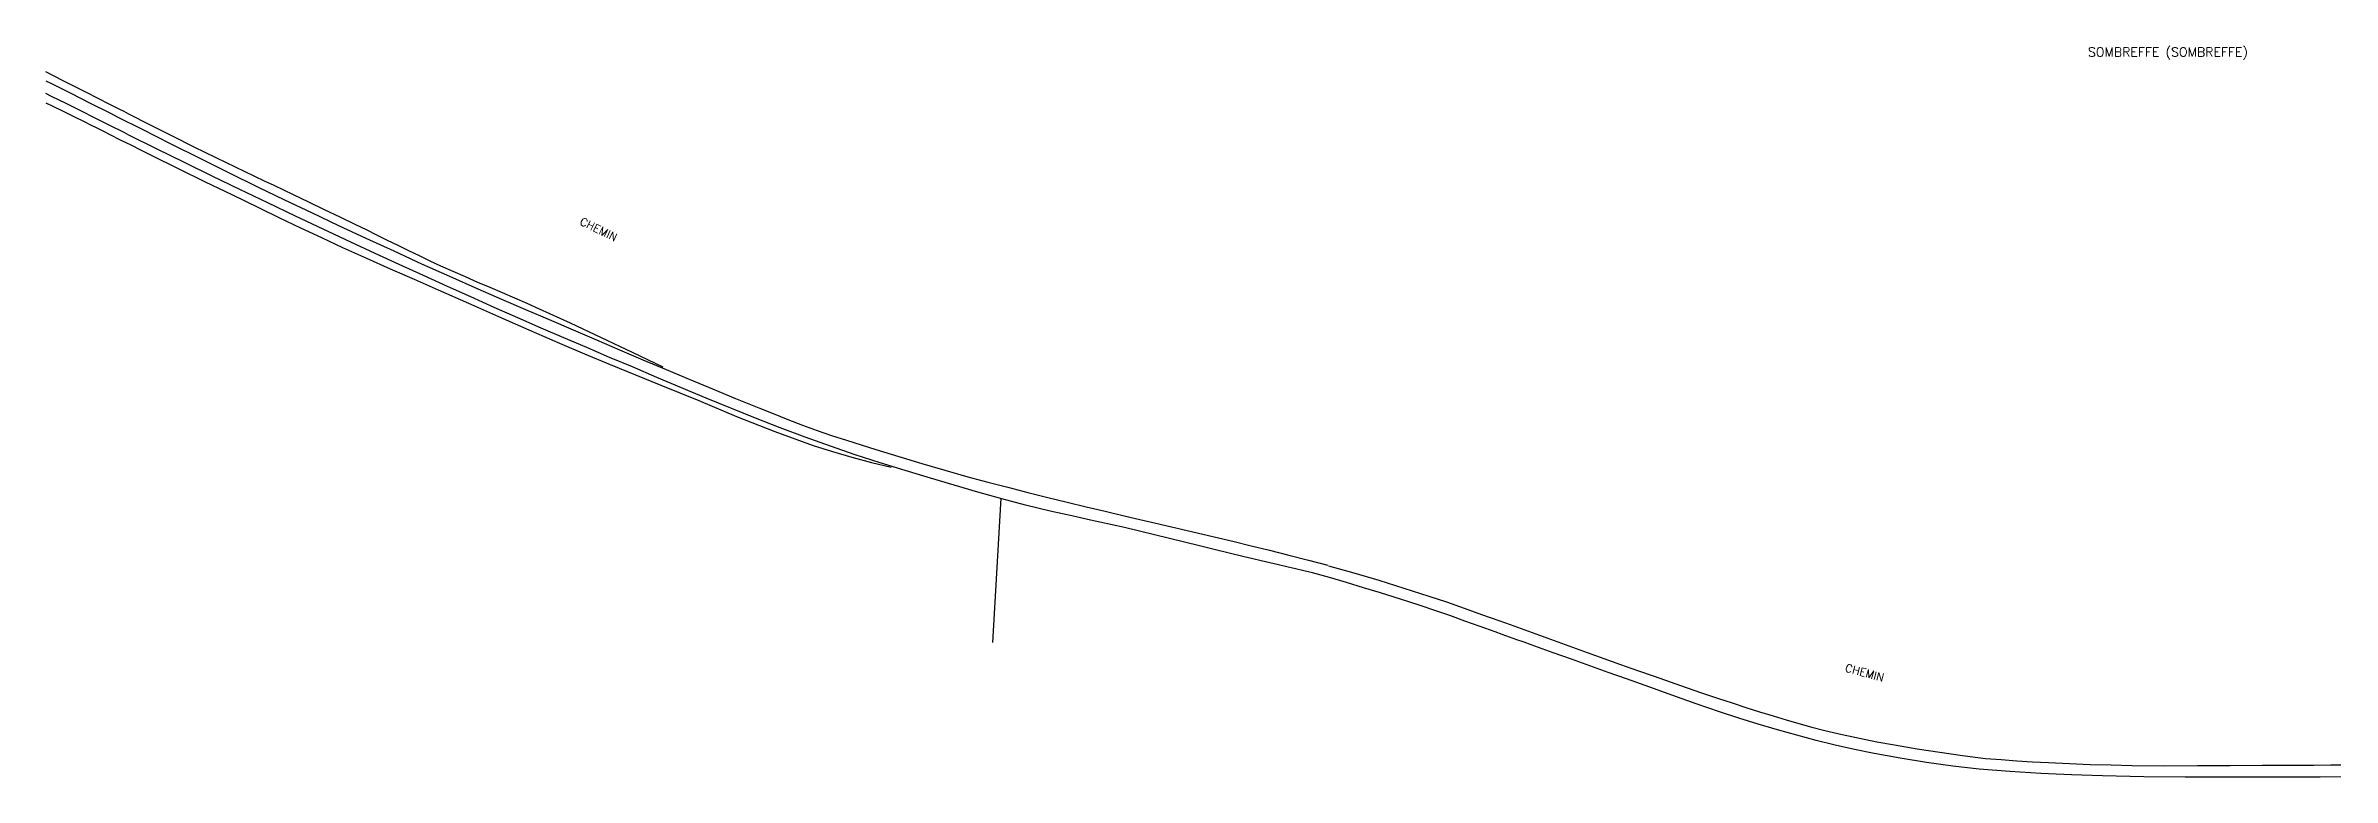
# Model space of a CAD drawing. Header units: millimetres. Extents: x 167000 to 168000, y 138175 to 139000.
# Drawn here: x 167000 to 167500, y 138328 to 138488 of the extents above; entities that cross this region are included whole.
import ezdxf
from ezdxf.enums import TextEntityAlignment as Align

# ---------------------------------------------------------------- set-up
doc = ezdxf.new("R2010")
doc.units = ezdxf.units.MM
for name, color, linetype in [('W0071', 7, 'CONTINUOUS'), ('W0211', 2, 'CONTINUOUS'), ('W0330', 7, 'CONTINUOUS'), ('W0980', 7, 'CONTINUOUS'), ('W0989', 7, 'CONTINUOUS')]:
    doc.layers.add(name, color=color, linetype=linetype)
doc.styles.get("Standard").update_dxf_attribs({"font": 'romans.shx', "width": 0.85})

msp = doc.modelspace()

# ---------------------------------------------------------------- linework, layer by layer
at = {"layer": 'W0071'}
for points in [[(167000, 138480.06), (167001.23, 138479.45), (167005.49, 138477.31), (167009.75, 138475.16), (167014, 138473.01)], [(167014, 138470.27), (167010.82, 138471.87), (167007.65, 138473.46), (167004.47, 138475.05), (167001.28, 138476.62), (167000, 138477.23)], [(167014, 138473.01), (167015.77, 138472.11), (167017.54, 138471.21), (167019.32, 138470.32), (167021.09, 138469.43), (167027.38, 138466.27), (167033.67, 138463.11), (167039.97, 138459.97), (167046.28, 138456.87), (167052.19, 138454.03), (167058.12, 138451.21), (167064.05, 138448.43), (167070, 138445.66), (167076.1, 138442.85), (167082.21, 138440.05), (167088.34, 138437.29), (167094.48, 138434.55), (167099.68, 138432.28), (167104.9, 138430.05), (167110.13, 138427.83), (167115.35, 138425.6), (167120.43, 138423.42), (167125.52, 138421.23), (167130.61, 138419.05), (167135.7, 138416.9), (167140.75, 138414.78), (167145.8, 138412.67), (167150.87, 138410.59), (167155.94, 138408.53), (167159.11, 138407.26), (167162.29, 138405.99), (167165.48, 138404.76), (167168.69, 138403.58), (167171.89, 138402.48), (167175.11, 138401.44), (167178.34, 138400.43), (167181.57, 138399.43), (167186.58, 138397.89), (167191.59, 138396.38), (167196.62, 138394.9), (167201.66, 138393.47), (167206.03, 138392.29), (167210.41, 138391.15), (167214.8, 138390.03), (167219.19, 138388.94), (167223.36, 138387.91), (167227.54, 138386.92), (167231.72, 138385.93), (167235.89, 138384.94), (167239.32, 138384.12), (167242.76, 138383.32), (167246.19, 138382.51), (167249.62, 138381.71), (167253.05, 138380.9), (167256.48, 138380.09), (167259.91, 138379.27), (167263.34, 138378.44), (167267.62, 138377.38), (167271.89, 138376.31), (167276.17, 138375.22), (167280.43, 138374.12)], [(167422.83, 138329.51), (167417.07, 138330.19), (167411.32, 138330.99), (167405.59, 138331.9), (167399.88, 138332.94), (167395.62, 138333.82), (167391.39, 138334.79), (167387.18, 138335.83), (167382.98, 138336.94), (167378.73, 138338.13), (167374.51, 138339.39), (167370.3, 138340.71), (167366.1, 138342.07), (167360.98, 138343.8), (167355.89, 138345.61), (167350.81, 138347.45), (167345.72, 138349.28), (167341.7, 138350.7), (167337.69, 138352.13), (167333.67, 138353.56), (167329.66, 138354.99), (167328.07, 138355.56), (167326.49, 138356.13), (167324.9, 138356.7), (167323.32, 138357.27), (167321.73, 138357.84), (167320.15, 138358.42), (167318.56, 138358.99), (167316.98, 138359.55), (167313.69, 138360.74), (167310.4, 138361.92), (167307.11, 138363.1), (167303.81, 138364.24), (167300.84, 138365.23), (167297.87, 138366.19), (167294.9, 138367.14), (167291.91, 138368.06), (167288.2, 138369.2), (167284.49, 138370.32), (167280.77, 138371.4), (167277.02, 138372.43), (167275.17, 138372.91), (167273.32, 138373.36), (167271.45, 138373.8), (167269.59, 138374.23), (167267.73, 138374.65), (167265.86, 138375.07), (167264, 138375.5), (167262.14, 138375.94), (167258.86, 138376.73), (167255.58, 138377.53), (167252.31, 138378.34), (167249.03, 138379.15), (167245.76, 138379.96), (167242.48, 138380.76), (167239.2, 138381.56), (167235.92, 138382.34), (167233.22, 138382.96), (167230.52, 138383.56), (167227.81, 138384.15), (167225.1, 138384.74), (167222.4, 138385.33), (167219.7, 138385.94), (167217, 138386.58), (167214.31, 138387.24), (167209.08, 138388.63), (167203.87, 138390.09), (167198.67, 138391.61), (167193.49, 138393.15), (167188, 138394.82), (167182.51, 138396.52), (167177.05, 138398.27), (167171.61, 138400.12), (167166.12, 138402.09), (167160.66, 138404.16), (167155.23, 138406.28), (167149.81, 138408.43), (167144.41, 138410.64), (167139.04, 138412.9), (167133.68, 138415.18), (167128.32, 138417.46), (167123.33, 138419.57), (167118.33, 138421.69), (167113.34, 138423.82), (167108.36, 138425.97), (167103.23, 138428.22), (167098.1, 138430.49), (167092.99, 138432.77), (167087.88, 138435.07), (167082.59, 138437.47), (167077.31, 138439.88), (167072.03, 138442.31), (167066.76, 138444.76), (167060.68, 138447.6), (167054.6, 138450.46), (167048.54, 138453.33), (167042.48, 138456.24), (167036.4, 138459.19), (167030.32, 138462.18), (167024.26, 138465.18), (167018.2, 138468.18), (167017.15, 138468.7), (167016.1, 138469.22), (167015.05, 138469.75), (167014, 138470.27)], [(167280.58, 138374.02), (167286.09, 138372.45), (167291.58, 138370.82), (167297.05, 138369.13), (167302.51, 138367.38), (167306.36, 138366.09), (167310.19, 138364.74), (167314.01, 138363.37), (167317.84, 138362.01), (167320.25, 138361.14), (167322.67, 138360.27), (167325.08, 138359.39), (167327.49, 138358.51), (167329.9, 138357.64), (167332.31, 138356.76), (167334.72, 138355.88), (167337.14, 138355.02), (167340.79, 138353.71), (167344.44, 138352.41), (167348.1, 138351.12), (167351.76, 138349.84), (167355.28, 138348.61), (167358.8, 138347.38), (167362.32, 138346.17), (167365.86, 138344.98), (167368.84, 138344.01), (167371.83, 138343.04), (167374.82, 138342.1), (167377.83, 138341.18), (167380.63, 138340.34), (167383.45, 138339.52), (167386.27, 138338.73), (167389.11, 138337.99), (167392.89, 138337.11), (167396.69, 138336.29), (167400.5, 138335.53), (167404.32, 138334.83), (167409.27, 138333.99), (167414.24, 138333.21), (167419.22, 138332.51), (167424.21, 138331.89)], [(167531.99, 138328.16), (167520.49, 138327.99), (167508.98, 138327.87), (167497.47, 138327.8), (167485.96, 138327.77), (167476.93, 138327.76), (167467.9, 138327.76), (167458.86, 138327.84), (167449.83, 138328.04), (167443.08, 138328.29), (167436.32, 138328.61), (167429.58, 138329.02), (167422.83, 138329.51)], [(167424.21, 138331.89), (167427.65, 138331.61), (167431.1, 138331.37), (167434.55, 138331.15), (167438, 138330.97), (167442.58, 138330.76), (167447.16, 138330.58), (167451.74, 138330.45), (167456.32, 138330.36), (167463.46, 138330.29), (167470.59, 138330.3), (167477.73, 138330.34), (167484.86, 138330.38), (167488.58, 138330.39), (167492.3, 138330.41), (167496.02, 138330.43), (167499.74, 138330.46), (167503.46, 138330.48)]]:
    msp.add_lwpolyline(points, dxfattribs=at)
at = {"layer": 'W0211'}
for points in [[(167014, 138474.87), (167008.91, 138477.45), (167003.83, 138480.03), (167000, 138481.96)], [(167000, 138475.24), (167001.56, 138474.47), (167003.84, 138473.36), (167006.12, 138472.25), (167008.39, 138471.12), (167009.79, 138470.42), (167011.2, 138469.72), (167012.6, 138469.02), (167014, 138468.31)], [(167135.04, 138417.39), (167128.31, 138420.65), (167121.55, 138423.86), (167114.77, 138427.02), (167107.97, 138430.14), (167105.28, 138431.34), (167102.59, 138432.51), (167099.89, 138433.67), (167097.19, 138434.82), (167094.49, 138435.97), (167091.79, 138437.14), (167089.11, 138438.32), (167086.43, 138439.53), (167084.08, 138440.63), (167081.75, 138441.74), (167079.42, 138442.87), (167077.09, 138444), (167074.77, 138445.15), (167072.45, 138446.29), (167070.12, 138447.43), (167067.79, 138448.56), (167064.38, 138450.2), (167060.98, 138451.84), (167057.57, 138453.47), (167054.16, 138455.11), (167052.05, 138456.12), (167049.93, 138457.12), (167047.82, 138458.12), (167045.71, 138459.12), (167043.6, 138460.13), (167041.49, 138461.14), (167039.38, 138462.15), (167037.28, 138463.18), (167032.49, 138465.55), (167027.72, 138467.95), (167022.95, 138470.36), (167018.18, 138472.77), (167017.13, 138473.29), (167016.09, 138473.82), (167015.04, 138474.35), (167014, 138474.87)], [(167014, 138468.31), (167016.29, 138467.16), (167018.59, 138466.01), (167020.88, 138464.86), (167023.18, 138463.72), (167029, 138460.84), (167034.84, 138457.98), (167040.68, 138455.14), (167046.53, 138452.31), (167051.11, 138450.11), (167055.7, 138447.91), (167060.31, 138445.74), (167064.92, 138443.6), (167070.13, 138441.25), (167075.35, 138438.95), (167080.59, 138436.66), (167085.82, 138434.36), (167092.44, 138431.42), (167099.06, 138428.48), (167105.68, 138425.56), (167112.33, 138422.68), (167117.86, 138420.35), (167123.41, 138418.04), (167128.96, 138415.77), (167134.53, 138413.51), (167142.82, 138410.1), (167151.1, 138406.67), (167159.44, 138403.35), (167167.88, 138400.32), (167172.08, 138398.96), (167176.32, 138397.72), (167180.59, 138396.58), (167184.88, 138395.56)]]:
    msp.add_lwpolyline(points, dxfattribs=at)
at = {"layer": 'W0330'}
msp.add_lwpolyline([(167208.9, 138388.78), (167207.06, 138357.22)], dxfattribs=at)

# ---------------------------------------------------------------- texts
at = {"layer": 'W0980'}
msp.add_text('SOMBREFFE (SOMBREFFE)', height=2, dxfattribs=at).set_placement((167464.15, 138486.18), align=Align.MIDDLE)
at = {"layer": 'W0989'}
for rotation, p in [(333.8818, (167117.01, 138449.47)), (344.8665, (167393.62, 138351.76))]:
    msp.add_text('CHEMIN', height=1.75, rotation=rotation, dxfattribs=at).set_placement(p, align=Align.MIDDLE_LEFT)

doc.saveas('drawing.dxf')
